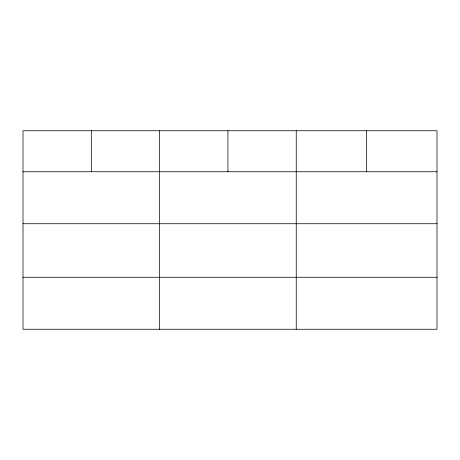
<?xml version="1.0" encoding="UTF-8"?>
<svg xmlns="http://www.w3.org/2000/svg" width="460" height="460" viewBox="0 0 460 460"><rect width="100%" height="100%" fill="white"/><g stroke="black" fill="none" stroke-linecap="round" stroke-linejoin="round"><path stroke-width="0.69" d="M437 223.727L437 130.749L23 130.749L23 329.251L437 329.251L437 223.727L23 223.727M23 171.752L437 171.752M23 277.276L437 277.276M366.62 130.749L366.62 171.752M296.24 130.749L296.24 329.251M227.93 130.749L227.93 171.752M159.62 130.749L159.62 329.251M91.31 130.749L91.31 171.752"/></g></svg>
